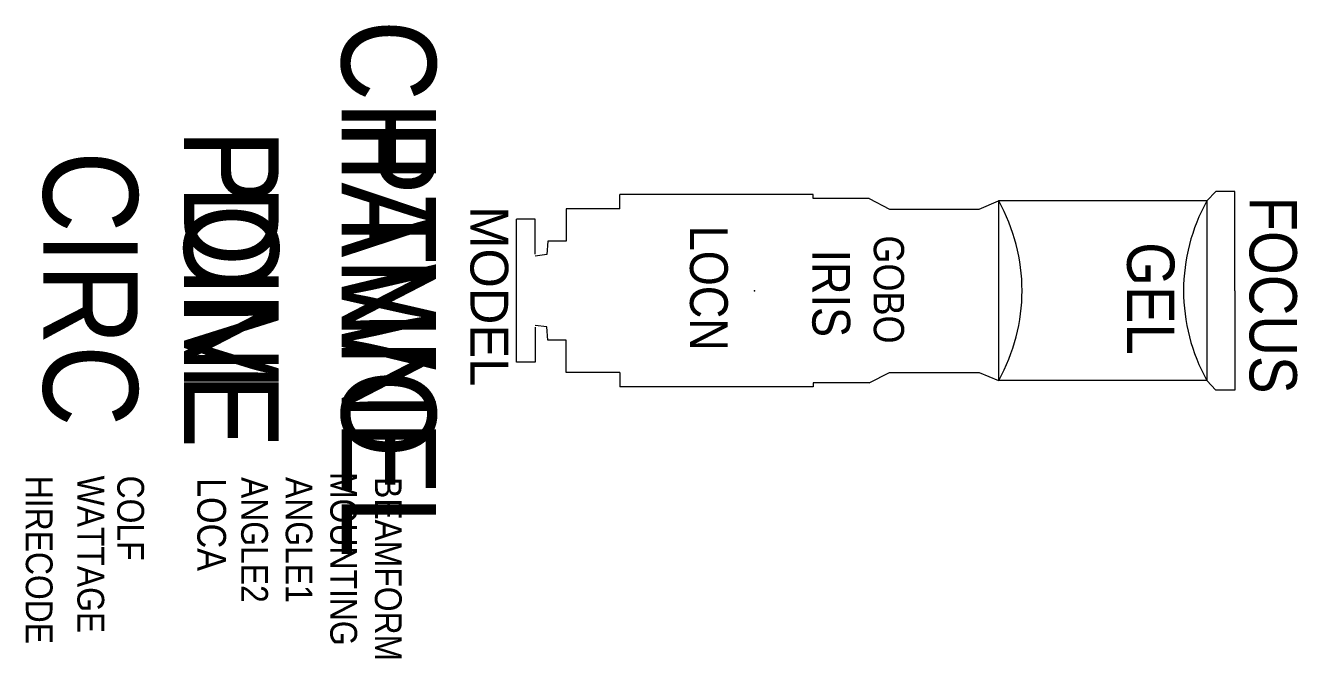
# Model space of a CAD drawing. Extents: x 5991 to 7337, y 1049 to 1719.
import ezdxf
from ezdxf.enums import TextEntityAlignment as Align

# ---------------------------------------------------------------- set-up
doc = ezdxf.new("R2010")
doc.units = 0
doc.header["$MEASUREMENT"] = 0
doc.layers.get('0').update_dxf_attribs({"linetype": 'CONTINUOUS'})
for name, color, linetype in [('CHANNEL', 3, 'CONTINUOUS'), ('CIRC', 6, 'CONTINUOUS'), ('DIMMER', 4, 'CONTINUOUS'), ('FOCUS', 30, 'CONTINUOUS'), ('GEL', 1, 'CONTINUOUS'), ('LANTERNS', 4, 'CONTINUOUS'), ('LOCATION', 7, 'CONTINUOUS'), ('MODEL', 6, 'CONTINUOUS'), ('PATCH', 5, 'CONTINUOUS'), ('PATCH2', 5, 'CONTINUOUS')]:
    doc.layers.add(name, color=color, linetype=linetype)

msp = doc.modelspace()

# ---------------------------------------------------------------- linework, layer by layer
for p, q in [((6824.3, 1539.9), (6620, 1539.9)), ((6620, 1524.6), (6620, 1539.9)), ((6824.3, 1535.7), (6824.3, 1539.9)), ((6883.7, 1535.7), (6824.3, 1535.7)), ((6883.7, 1535.7), (6905.1, 1524.4)), ((7241.2, 1533.2), (7250.7, 1543.2)), ((7270.7, 1543.2), (7250.7, 1543.2)), ((7270.7, 1438.2), (7270.7, 1543.2)), ((6620, 1524.6), (6563, 1524.6)), ((6563, 1524.6), (6563, 1490.6)), ((6905.1, 1524.4), (7000.1, 1524.4)), ((7000.1, 1524.4), (7020.7, 1533.2)), ((7020.7, 1533.2), (7020.7, 1343.2)), ((7241.2, 1533.2), (7020.7, 1533.2)), ((7241.2, 1533.2), (7241.2, 1343.2)), ((6510.7, 1362.6), (6510.7, 1513.7)), ((6530.3, 1513.7), (6510.7, 1513.7)), ((6530.3, 1476.7), (6530.3, 1513.7)), ((6543.7, 1490.6), (6542.6, 1476.4)), ((6563, 1490.6), (6543.7, 1490.6)), ((6542.6, 1476.4), (6530.3, 1474.8)), ((7270.7, 1438.2), (7270.7, 1333.2)), ((6542.6, 1400), (6530.3, 1401.5)), ((6530.3, 1399.7), (6530.3, 1362.6)), ((6543.7, 1385.8), (6542.6, 1400)), ((6563, 1385.8), (6543.7, 1385.8)), ((6563, 1351.7), (6563, 1385.8)), ((6530.3, 1362.6), (6510.7, 1362.6)), ((6620, 1351.7), (6563, 1351.7)), ((6620, 1351.7), (6620, 1336.5)), ((6883.7, 1340.7), (6905.1, 1351.9)), ((6905.1, 1351.9), (7000.1, 1351.9)), ((7000.1, 1351.9), (7020.7, 1343.2)), ((6824.3, 1336.5), (6620, 1336.5)), ((6883.7, 1340.7), (6824.3, 1340.7)), ((6824.3, 1340.7), (6824.3, 1336.5)), ((7241.2, 1343.2), (7020.7, 1343.2)), ((7241.2, 1343.2), (7250.7, 1333.2)), ((7270.7, 1333.2), (7250.7, 1333.2))]:
    msp.add_line(p, q)
for centre, start, end in [((6850.7, 1438.2), 330.8073, 29.1927), ((7411.2, 1438.2), 150.8073, 209.1927)]:
    msp.add_arc(centre, 194.8, start, end)
msp.add_point((6762.5, 1438.2))

# ---------------------------------------------------------------- texts
at = {"layer": 'CHANNEL', "width": 0.89}
msp.add_attdef('CHANNEL', text='', height=100, rotation=270, dxfattribs=at).set_placement((6325.4, 1440.3, 0), align=Align.CENTER)
at = {"layer": 'CIRC', "width": 0.89}
msp.add_attdef('CIRC', text='', height=100, rotation=270, dxfattribs=at).set_placement((6009.8, 1440.3, 0), align=Align.CENTER)
at = {"layer": 'DIMMER', "width": 0.89}
msp.add_attdef('DIM', text='', height=100, rotation=270, dxfattribs=at).set_placement((6158.8, 1441.2, 0), align=Align.CENTER)
at = {"layer": 'FOCUS', "color": 30, "width": 0.89}
msp.add_attdef('FOCUS', text='', height=50, rotation=270, dxfattribs=at).set_placement((7286.3, 1433.6, 0), align=Align.CENTER)
at = {"layer": 'GEL', "width": 0.89}
for tag, height, p in [('GOBO', 32, (6888.6, 1439.5, 0)), ('GEL', 50, (7156.7, 1430, 0))]:
    msp.add_attdef(tag, text='', height=height, rotation=270, dxfattribs=at).set_placement(p, align=Align.CENTER)
at = {"layer": 'LANTERNS', "color": 30, "width": 0.89}
msp.add_attdef('IRIS', text='', height=40, rotation=270, dxfattribs=at).set_placement((6843.6, 1435.5, 0), align=Align.MIDDLE)
at = {"layer": 'LANTERNS', "color": 0, "width": 0.89, "flags": 1}
for tag, p, s, height in [('HIRECODE', (5991.3, 1242.5, 0), '', 28.3), ('WATTAGE', (6045.9, 1242.7, 0), '600', 28.3), ('COLF', (6088.1, 1242.7, 0), 'Y', 28.3), ('ANGLE2', (6219.2, 1241.2, 0), '35', 28.3), ('ANGLE1', (6266.3, 1241.2, 0), '15', 28.3), ('MOUNTING', (6313.5, 1246.4, 0), 'STANDARD HOOK CLAMP', 28.305), ('LOCA', (6172.8, 1240.1, 0), '', 30.3), ('BEAMFORM', (6360.7, 1241.2, 0), 'C', 28.3)]:
    msp.add_attdef(tag, p, s, height=height, rotation=270, dxfattribs=at)
at = {"layer": 'LOCATION', "width": 0.89}
msp.add_attdef('LOCN', text='', height=40, rotation=270, dxfattribs=at).set_placement((6694.1, 1440.8), align=Align.CENTER)
at = {"layer": 'MODEL'}
msp.add_attdef('MODEL', text='S6-1535Z', height=40, rotation=270, dxfattribs=at).set_placement((6461.8, 1432.3, 0), align=Align.CENTER)
at = {"layer": 'PATCH', "width": 0.89}
msp.add_attdef('PONE', text='', height=100, rotation=270, dxfattribs=at).set_placement((6158.8, 1440.3, 0), align=Align.CENTER)
at = {"layer": 'PATCH2', "width": 0.89}
msp.add_attdef('PTWO', text='', height=100, rotation=270, dxfattribs=at).set_placement((6325.4, 1440.3, 0), align=Align.CENTER)

doc.saveas('drawing.dxf')
